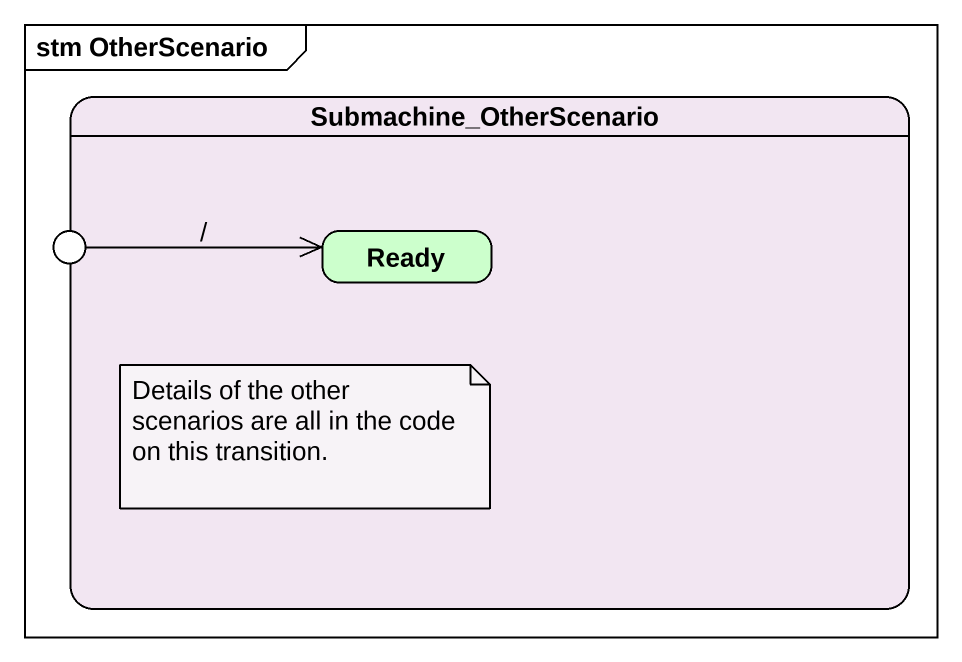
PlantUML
@startuml
mainframe stm OtherScenario
hide empty description
state Submachine_OtherScenario #F2E6F2 {
  state Ready #CCFFCC
}
state entry1 <<choice>> #6699FF
entry1 -right-> Ready : /
note as N1
  Details of the other scenarios are all in the code on this transition.
end note
@enduml
